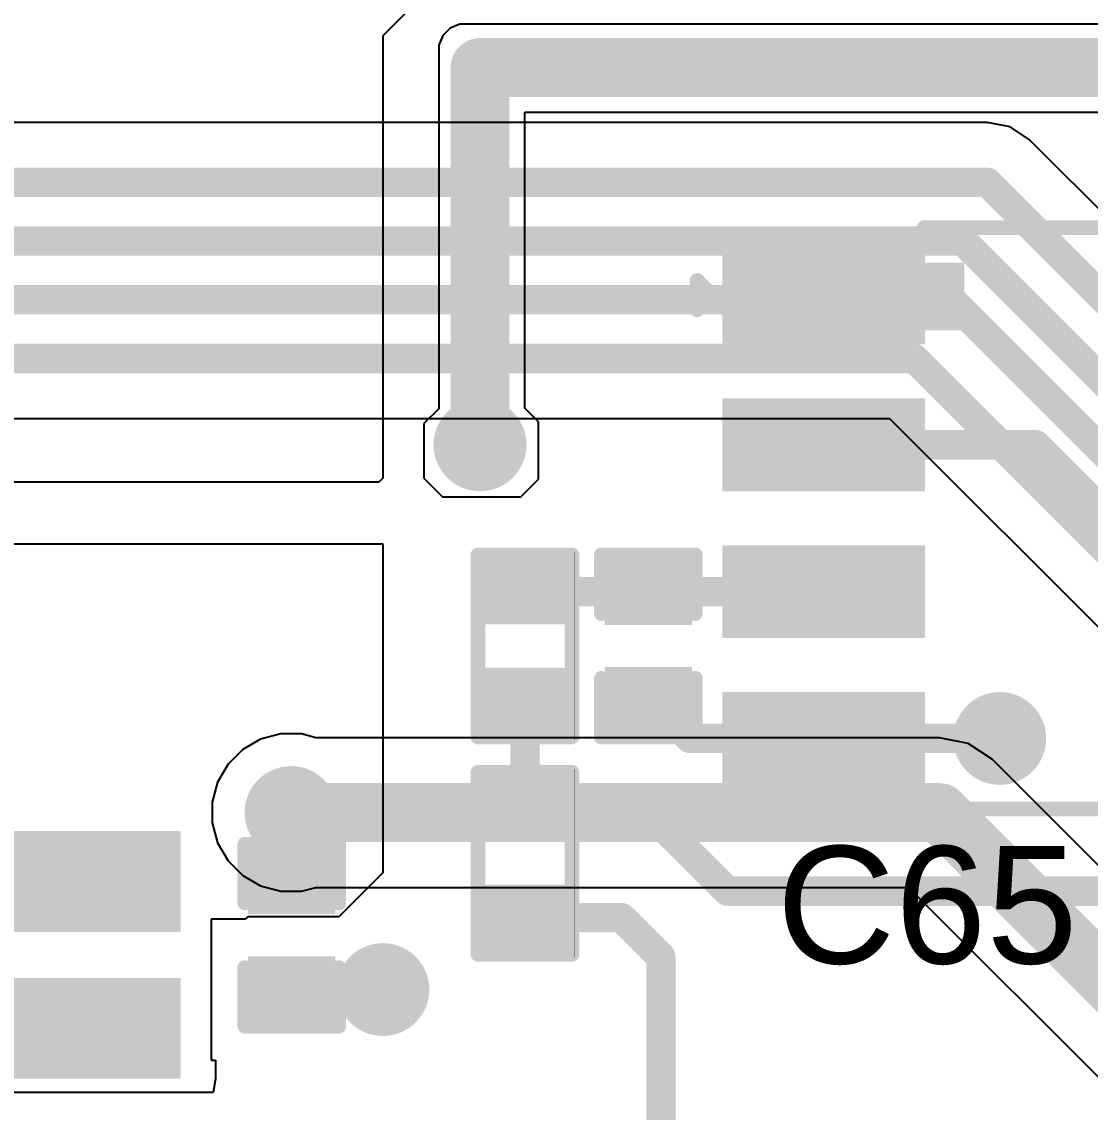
# Model space of a CAD drawing. Header units: millimetres. Extents: x -1.53 to 7.44, y -0.61 to 4.57.
# Drawn here: x 2.3171 to 2.6808, y 3.1214 to 3.4928 of the extents above; entities that cross this region are included whole.
import ezdxf

# ---------------------------------------------------------------- set-up
doc = ezdxf.new("R2010")
doc.units = ezdxf.units.MM
doc.header["$MEASUREMENT"] = 0
for name, color, linetype in [('BottomLayer', 5, 'Continuous'), ('BottomSolder', 6, 'Continuous'), ('TopLayer', 1, 'Continuous'), ('TopOverlay', 2, 'Continuous'), ('TopPaste', 8, 'Continuous'), ('TopSolder', 216, 'Continuous'), ('ViaHoleLayer', 16, 'Continuous')]:
    doc.layers.add(name, color=color, linetype=linetype)
doc.styles.add('Arial', font='', dxfattribs={"height": 0.2})
doc.styles.get('Arial').set_extended_font_data('Arial')

# ---------------------------------------------------------------- blocks, each defined once
blk = doc.blocks.new('SOIC_8_0_154___3_90___W______10')
at = {"layer": 'TopLayer'}
for points in [[(-0.136811, 0.063189), (-0.136811, 0.086811), (-0.0757874, 0.086811), (-0.0757874, 0.063189)], [(0.0757874, 0.063189), (0.0757874, 0.086811), (0.136811, 0.086811), (0.136811, 0.063189)], [(-0.136811, 0.013189), (-0.136811, 0.036811), (-0.0757874, 0.036811), (-0.0757874, 0.013189)], [(0.0757874, 0.013189), (0.0757874, 0.036811), (0.136811, 0.036811), (0.136811, 0.013189)], [(-0.136811, -0.036811), (-0.136811, -0.013189), (-0.0757874, -0.013189), (-0.0757874, -0.036811)], [(0.0757874, -0.036811), (0.0757874, -0.013189), (0.136811, -0.013189), (0.136811, -0.036811)], [(-0.136811, -0.086811), (-0.136811, -0.063189), (-0.0757874, -0.063189), (-0.0757874, -0.086811)], [(0.0757874, -0.086811), (0.0757874, -0.063189), (0.136811, -0.063189), (0.136811, -0.086811)]]:
    blk.add_hatch(color=1, dxfattribs=at).paths.add_polyline_path(points)
at = {"layer": 'TopOverlay'}
blk.add_hatch(color=2, dxfattribs=at).paths.add_polyline_path([(-0.072372, 0.0640001), (-0.058372, 0.0640001), (-0.058372, 0.0870001), (-0.072372, 0.0870001)])
at = {"layer": 'TopPaste'}
for points in [[(-0.136811, 0.063189), (-0.136811, 0.086811), (-0.0757874, 0.086811), (-0.0757874, 0.063189)], [(0.0757874, 0.063189), (0.0757874, 0.086811), (0.136811, 0.086811), (0.136811, 0.063189)], [(-0.136811, 0.013189), (-0.136811, 0.036811), (-0.0757874, 0.036811), (-0.0757874, 0.013189)], [(0.0757874, 0.013189), (0.0757874, 0.036811), (0.136811, 0.036811), (0.136811, 0.013189)], [(-0.136811, -0.036811), (-0.136811, -0.013189), (-0.0757874, -0.013189), (-0.0757874, -0.036811)], [(0.0757874, -0.036811), (0.0757874, -0.013189), (0.136811, -0.013189), (0.136811, -0.036811)], [(-0.136811, -0.086811), (-0.136811, -0.063189), (-0.0757874, -0.063189), (-0.0757874, -0.086811)], [(0.0757874, -0.086811), (0.0757874, -0.063189), (0.136811, -0.063189), (0.136811, -0.086811)]]:
    blk.add_hatch(color=8, dxfattribs=at).paths.add_polyline_path(points)
at = {"layer": 'TopSolder'}
for points in [[(-0.140811, 0.059189), (-0.140811, 0.090811), (-0.0717874, 0.090811), (-0.0717874, 0.059189)], [(0.0717874, 0.059189), (0.0717874, 0.090811), (0.140811, 0.090811), (0.140811, 0.059189)], [(-0.140811, 0.009189), (-0.140811, 0.040811), (-0.0717874, 0.040811), (-0.0717874, 0.009189)], [(0.0717874, 0.009189), (0.0717874, 0.040811), (0.140811, 0.040811), (0.140811, 0.009189)], [(-0.140811, -0.040811), (-0.140811, -0.009189), (-0.0717874, -0.009189), (-0.0717874, -0.040811)], [(0.0717874, -0.040811), (0.0717874, -0.009189), (0.140811, -0.009189), (0.140811, -0.040811)], [(-0.140811, -0.090811), (-0.140811, -0.059189), (-0.0717874, -0.059189), (-0.0717874, -0.090811)], [(0.0717874, -0.090811), (0.0717874, -0.059189), (0.140811, -0.059189), (0.140811, -0.090811)]]:
    blk.add_hatch(color=216, dxfattribs=at).paths.add_polyline_path(points)
at = {"layer": 'TopOverlay', "const_width": 0.005}
for points in [[(-0.072, 0.099), (0.071, 0.099)], [(-0.1493701, 0.081), (-0.1443701, 0.076)], [(-0.1493701, 0.071), (-0.1493701, 0.081)], [(-0.1493701, 0.071), (-0.1443701, 0.076)], [(-0.072, -0.099), (0.071, -0.099)]]:
    blk.add_lwpolyline(points, dxfattribs=at)
at = {"layer": 'TopOverlay', "const_width": 0.0025}
for points in [[(-0.07325, 0.099, 1), (-0.07075, 0.099, 1)], [(0.06975, 0.099, 1), (0.07225, 0.099, 1)], [(-0.1506201, 0.081, 1), (-0.1481201, 0.081, 1)], [(-0.1506201, 0.081, 1), (-0.1481201, 0.081, 1)], [(-0.1456201, 0.076, 1), (-0.1431201, 0.076, 1)], [(-0.1456201, 0.076, 1), (-0.1431201, 0.076, 1)], [(-0.1506201, 0.071, 1), (-0.1481201, 0.071, 1)], [(-0.1506201, 0.071, 1), (-0.1481201, 0.071, 1)], [(-0.07325, -0.099, 1), (-0.07075, -0.099, 1)], [(0.06975, -0.099, 1), (0.07225, -0.099, 1)]]:
    blk.add_lwpolyline(points, format="xyb", close=True, dxfattribs=at)
blk = doc.blocks.new('R___0402_31')
at = {"layer": 'TopLayer'}
for points in [[(-0.0275, -0.0125), (-0.0275, 0.0125), (-0.0095, 0.0125), (-0.0095, -0.0125)], [(0.0095, -0.0125), (0.0095, 0.0125), (0.0275, 0.0125), (0.0275, -0.0125)]]:
    blk.add_hatch(color=1, dxfattribs=at).paths.add_polyline_path(points)
at = {"layer": 'TopPaste'}
for points in [[(-0.0275, -0.0125), (-0.0275, 0.0125), (-0.0095, 0.0125), (-0.0095, -0.0125)], [(0.0095, -0.0125), (0.0095, 0.0125), (0.0275, 0.0125), (0.0275, -0.0125)]]:
    blk.add_hatch(color=8, dxfattribs=at).paths.add_polyline_path(points)
at = {"layer": 'TopSolder'}
for points in [[(-0.0296654, -0.0146654), (-0.0296654, 0.0146654), (-0.0073346, 0.0146654), (-0.0073346, -0.0146654)], [(0.0073346, -0.0146654), (0.0073346, 0.0146654), (0.0296654, 0.0146654), (0.0296654, -0.0146654)]]:
    blk.add_hatch(color=216, dxfattribs=at).paths.add_polyline_path(points)
at = {"layer": 'TopOverlay'}
for points, const_width in [([(-0.031, 0.016), (0.031, 0.016)], 0.005), ([(-0.031, 0.016), (-0.031, -0.016)], 0.005), ([(0.031, 0.016), (0.031, -0.016)], 0.005), ([(-0.031, -0.016), (0.031, -0.016)], 0.005), ([(-0.032, -0.017), (0.032, -0.017)], 0.000127)]:
    blk.add_lwpolyline(points, dxfattribs=dict(at, const_width=const_width))
for points, const_width in [([(-0.03225, 0.016, 1), (-0.02975, 0.016, 1)], 0.0025), ([(-0.03225, 0.016, 1), (-0.02975, 0.016, 1)], 0.0025), ([(0.02975, 0.016, 1), (0.03225, 0.016, 1)], 0.0025), ([(0.02975, 0.016, 1), (0.03225, 0.016, 1)], 0.0025), ([(-0.03225, -0.016, 1), (-0.02975, -0.016, 1)], 0.0025), ([(-0.03225, -0.016, 1), (-0.02975, -0.016, 1)], 0.0025), ([(0.02975, -0.016, 1), (0.03225, -0.016, 1)], 0.0025), ([(0.02975, -0.016, 1), (0.03225, -0.016, 1)], 0.0025), ([(-0.0320317, -0.017, 1), (-0.0319683, -0.017, 1)], 6.35e-05), ([(0.0319683, -0.017, 1), (0.0320317, -0.017, 1)], 6.35e-05)]:
    blk.add_lwpolyline(points, format="xyb", close=True, dxfattribs=dict(at, const_width=const_width))
blk = doc.blocks.new('R___0402_32')
at = {"layer": 'TopLayer'}
for points in [[(-0.0275, -0.0125), (-0.0275, 0.0125), (-0.0095, 0.0125), (-0.0095, -0.0125)], [(0.0095, -0.0125), (0.0095, 0.0125), (0.0275, 0.0125), (0.0275, -0.0125)]]:
    blk.add_hatch(color=1, dxfattribs=at).paths.add_polyline_path(points)
at = {"layer": 'TopPaste'}
for points in [[(-0.0275, -0.0125), (-0.0275, 0.0125), (-0.0095, 0.0125), (-0.0095, -0.0125)], [(0.0095, -0.0125), (0.0095, 0.0125), (0.0275, 0.0125), (0.0275, -0.0125)]]:
    blk.add_hatch(color=8, dxfattribs=at).paths.add_polyline_path(points)
at = {"layer": 'TopSolder'}
for points in [[(-0.0296654, -0.0146654), (-0.0296654, 0.0146654), (-0.0073346, 0.0146654), (-0.0073346, -0.0146654)], [(0.0073346, -0.0146654), (0.0073346, 0.0146654), (0.0296654, 0.0146654), (0.0296654, -0.0146654)]]:
    blk.add_hatch(color=216, dxfattribs=at).paths.add_polyline_path(points)
at = {"layer": 'TopOverlay'}
for points, const_width in [([(-0.031, 0.016), (0.031, 0.016)], 0.005), ([(-0.031, 0.016), (-0.031, -0.016)], 0.005), ([(0.031, 0.016), (0.031, -0.016)], 0.005), ([(-0.031, -0.016), (0.031, -0.016)], 0.005), ([(-0.032, -0.017), (0.032, -0.017)], 0.000127)]:
    blk.add_lwpolyline(points, dxfattribs=dict(at, const_width=const_width))
for points, const_width in [([(-0.03225, 0.016, 1), (-0.02975, 0.016, 1)], 0.0025), ([(-0.03225, 0.016, 1), (-0.02975, 0.016, 1)], 0.0025), ([(0.02975, 0.016, 1), (0.03225, 0.016, 1)], 0.0025), ([(0.02975, 0.016, 1), (0.03225, 0.016, 1)], 0.0025), ([(-0.03225, -0.016, 1), (-0.02975, -0.016, 1)], 0.0025), ([(-0.03225, -0.016, 1), (-0.02975, -0.016, 1)], 0.0025), ([(0.02975, -0.016, 1), (0.03225, -0.016, 1)], 0.0025), ([(0.02975, -0.016, 1), (0.03225, -0.016, 1)], 0.0025), ([(-0.0320317, -0.017, 1), (-0.0319683, -0.017, 1)], 6.35e-05), ([(0.0319683, -0.017, 1), (0.0320317, -0.017, 1)], 6.35e-05)]:
    blk.add_lwpolyline(points, format="xyb", close=True, dxfattribs=dict(at, const_width=const_width))
blk = doc.blocks.new('C___0402_59')
at = {"layer": 'TopLayer'}
for points in [[(-0.0275, -0.0125), (-0.0275, 0.0125), (-0.0095, 0.0125), (-0.0095, -0.0125)], [(0.0095, -0.0125), (0.0095, 0.0125), (0.0275, 0.0125), (0.0275, -0.0125)]]:
    blk.add_hatch(color=1, dxfattribs=at).paths.add_polyline_path(points)
at = {"layer": 'TopPaste'}
for points in [[(-0.0275, -0.0125), (-0.0275, 0.0125), (-0.0095, 0.0125), (-0.0095, -0.0125)], [(0.0095, -0.0125), (0.0095, 0.0125), (0.0275, 0.0125), (0.0275, -0.0125)]]:
    blk.add_hatch(color=8, dxfattribs=at).paths.add_polyline_path(points)
at = {"layer": 'TopSolder'}
for points in [[(-0.0298622, -0.0148622), (-0.0298622, 0.0148622), (-0.0071378, 0.0148622), (-0.0071378, -0.0148622)], [(0.0071378, -0.0148622), (0.0071378, 0.0148622), (0.0298622, 0.0148622), (0.0298622, -0.0148622)]]:
    blk.add_hatch(color=216, dxfattribs=at).paths.add_polyline_path(points)
at = {"layer": 'TopOverlay', "const_width": 0.005}
for points in [[(-0.031, 0.016), (-0.031, -0.016)], [(-0.031, 0.016), (-0.011, 0.016)], [(0.011, 0.016), (0.031, 0.016)], [(0.031, 0.016), (0.031, -0.016)], [(-0.031, -0.016), (-0.011, -0.016)], [(0.011, -0.016), (0.031, -0.016)]]:
    blk.add_lwpolyline(points, dxfattribs=at)
at = {"layer": 'TopOverlay', "const_width": 0.0025}
for points in [[(-0.03225, 0.016, 1), (-0.02975, 0.016, 1)], [(-0.03225, 0.016, 1), (-0.02975, 0.016, 1)], [(-0.01225, 0.016, 1), (-0.00975, 0.016, 1)], [(0.00975, 0.016, 1), (0.01225, 0.016, 1)], [(0.02975, 0.016, 1), (0.03225, 0.016, 1)], [(0.02975, 0.016, 1), (0.03225, 0.016, 1)], [(-0.03225, -0.016, 1), (-0.02975, -0.016, 1)], [(-0.03225, -0.016, 1), (-0.02975, -0.016, 1)], [(-0.01225, -0.016, 1), (-0.00975, -0.016, 1)], [(0.00975, -0.016, 1), (0.01225, -0.016, 1)], [(0.02975, -0.016, 1), (0.03225, -0.016, 1)], [(0.02975, -0.016, 1), (0.03225, -0.016, 1)]]:
    blk.add_lwpolyline(points, format="xyb", close=True, dxfattribs=at)
blk = doc.blocks.new('C___0402_64')
at = {"layer": 'TopLayer'}
for points in [[(-0.0275, -0.0125), (-0.0275, 0.0125), (-0.0095, 0.0125), (-0.0095, -0.0125)], [(0.0095, -0.0125), (0.0095, 0.0125), (0.0275, 0.0125), (0.0275, -0.0125)]]:
    blk.add_hatch(color=1, dxfattribs=at).paths.add_polyline_path(points)
at = {"layer": 'TopPaste'}
for points in [[(-0.0275, -0.0125), (-0.0275, 0.0125), (-0.0095, 0.0125), (-0.0095, -0.0125)], [(0.0095, -0.0125), (0.0095, 0.0125), (0.0275, 0.0125), (0.0275, -0.0125)]]:
    blk.add_hatch(color=8, dxfattribs=at).paths.add_polyline_path(points)
at = {"layer": 'TopSolder'}
for points in [[(-0.0298622, -0.0148622), (-0.0298622, 0.0148622), (-0.0071378, 0.0148622), (-0.0071378, -0.0148622)], [(0.0071378, -0.0148622), (0.0071378, 0.0148622), (0.0298622, 0.0148622), (0.0298622, -0.0148622)]]:
    blk.add_hatch(color=216, dxfattribs=at).paths.add_polyline_path(points)
at = {"layer": 'TopOverlay', "const_width": 0.005}
for points in [[(-0.031, -0.016), (-0.031, 0.016)], [(-0.011, 0.016), (-0.031, 0.016)], [(0.031, 0.016), (0.011, 0.016)], [(0.031, -0.016), (0.031, 0.016)], [(-0.011, -0.016), (-0.031, -0.016)], [(0.031, -0.016), (0.011, -0.016)]]:
    blk.add_lwpolyline(points, dxfattribs=at)
at = {"layer": 'TopOverlay', "const_width": 0.0025}
for points in [[(-0.03225, 0.016, 1), (-0.02975, 0.016, 1)], [(-0.03225, 0.016, 1), (-0.02975, 0.016, 1)], [(-0.01225, 0.016, 1), (-0.00975, 0.016, 1)], [(0.00975, 0.016, 1), (0.01225, 0.016, 1)], [(0.02975, 0.016, 1), (0.03225, 0.016, 1)], [(0.02975, 0.016, 1), (0.03225, 0.016, 1)], [(-0.03225, -0.016, 1), (-0.02975, -0.016, 1)], [(-0.03225, -0.016, 1), (-0.02975, -0.016, 1)], [(-0.01225, -0.016, 1), (-0.00975, -0.016, 1)], [(0.00975, -0.016, 1), (0.01225, -0.016, 1)], [(0.02975, -0.016, 1), (0.03225, -0.016, 1)], [(0.02975, -0.016, 1), (0.03225, -0.016, 1)]]:
    blk.add_lwpolyline(points, format="xyb", close=True, dxfattribs=at)
blk = doc.blocks.new('SOIC_14_72')
at = {"layer": 'TopLayer'}
for points in [[(-0.13818895, 0.136811), (-0.13818895, 0.163189), (-0.07440945, 0.163189), (-0.07440945, 0.136811)], [(0.07440945, 0.136811), (0.07440945, 0.163189), (0.13818895, 0.163189), (0.13818895, 0.136811)], [(-0.13818895, 0.086811), (-0.13818895, 0.113189), (-0.07440945, 0.113189), (-0.07440945, 0.086811)], [(0.07440945, 0.086811), (0.07440945, 0.113189), (0.13818895, 0.113189), (0.13818895, 0.086811)], [(-0.13818895, 0.036811), (-0.13818895, 0.063189), (-0.07440945, 0.063189), (-0.07440945, 0.036811)], [(0.07440945, 0.036811), (0.07440945, 0.063189), (0.13818895, 0.063189), (0.13818895, 0.036811)], [(-0.13818895, -0.013189), (-0.13818895, 0.013189), (-0.07440945, 0.013189), (-0.07440945, -0.013189)], [(0.07440945, -0.013189), (0.07440945, 0.013189), (0.13818895, 0.013189), (0.13818895, -0.013189)], [(-0.13818895, -0.063189), (-0.13818895, -0.036811), (-0.07440945, -0.036811), (-0.07440945, -0.063189)], [(0.07440945, -0.063189), (0.07440945, -0.036811), (0.13818895, -0.036811), (0.13818895, -0.063189)], [(-0.13818895, -0.113189), (-0.13818895, -0.086811), (-0.07440945, -0.086811), (-0.07440945, -0.113189)], [(0.07440945, -0.113189), (0.07440945, -0.086811), (0.13818895, -0.086811), (0.13818895, -0.113189)], [(-0.13818895, -0.163189), (-0.13818895, -0.136811), (-0.07440945, -0.136811), (-0.07440945, -0.163189)], [(0.07440945, -0.163189), (0.07440945, -0.136811), (0.13818895, -0.136811), (0.13818895, -0.163189)]]:
    blk.add_hatch(color=1, dxfattribs=at).paths.add_polyline_path(points)
at = {"layer": 'TopOverlay'}
blk.add_hatch(color=2, dxfattribs=at).paths.add_polyline_path([(-0.0703701, 0.134), (-0.0563701, 0.134), (-0.0563701, 0.166), (-0.0703701, 0.166)])
at = {"layer": 'TopPaste'}
for points in [[(-0.13818895, 0.136811), (-0.13818895, 0.163189), (-0.07440945, 0.163189), (-0.07440945, 0.136811)], [(0.07440945, 0.136811), (0.07440945, 0.163189), (0.13818895, 0.163189), (0.13818895, 0.136811)], [(-0.13818895, 0.086811), (-0.13818895, 0.113189), (-0.07440945, 0.113189), (-0.07440945, 0.086811)], [(0.07440945, 0.086811), (0.07440945, 0.113189), (0.13818895, 0.113189), (0.13818895, 0.086811)], [(-0.13818895, 0.036811), (-0.13818895, 0.063189), (-0.07440945, 0.063189), (-0.07440945, 0.036811)], [(0.07440945, 0.036811), (0.07440945, 0.063189), (0.13818895, 0.063189), (0.13818895, 0.036811)], [(-0.13818895, -0.013189), (-0.13818895, 0.013189), (-0.07440945, 0.013189), (-0.07440945, -0.013189)], [(0.07440945, -0.013189), (0.07440945, 0.013189), (0.13818895, 0.013189), (0.13818895, -0.013189)], [(-0.13818895, -0.063189), (-0.13818895, -0.036811), (-0.07440945, -0.036811), (-0.07440945, -0.063189)], [(0.07440945, -0.063189), (0.07440945, -0.036811), (0.13818895, -0.036811), (0.13818895, -0.063189)], [(-0.13818895, -0.113189), (-0.13818895, -0.086811), (-0.07440945, -0.086811), (-0.07440945, -0.113189)], [(0.07440945, -0.113189), (0.07440945, -0.086811), (0.13818895, -0.086811), (0.13818895, -0.113189)], [(-0.13818895, -0.163189), (-0.13818895, -0.136811), (-0.07440945, -0.136811), (-0.07440945, -0.163189)], [(0.07440945, -0.163189), (0.07440945, -0.136811), (0.13818895, -0.136811), (0.13818895, -0.163189)]]:
    blk.add_hatch(color=8, dxfattribs=at).paths.add_polyline_path(points)
at = {"layer": 'TopSolder'}
for points in [[(-0.14218895, 0.132811), (-0.14218895, 0.167189), (-0.07040945, 0.167189), (-0.07040945, 0.132811)], [(0.07040945, 0.132811), (0.07040945, 0.167189), (0.14218895, 0.167189), (0.14218895, 0.132811)], [(-0.14218895, 0.082811), (-0.14218895, 0.117189), (-0.07040945, 0.117189), (-0.07040945, 0.082811)], [(0.07040945, 0.082811), (0.07040945, 0.117189), (0.14218895, 0.117189), (0.14218895, 0.082811)], [(-0.14218895, 0.032811), (-0.14218895, 0.067189), (-0.07040945, 0.067189), (-0.07040945, 0.032811)], [(0.07040945, 0.032811), (0.07040945, 0.067189), (0.14218895, 0.067189), (0.14218895, 0.032811)], [(-0.14218895, -0.017189), (-0.14218895, 0.017189), (-0.07040945, 0.017189), (-0.07040945, -0.017189)], [(0.07040945, -0.017189), (0.07040945, 0.017189), (0.14218895, 0.017189), (0.14218895, -0.017189)], [(-0.14218895, -0.067189), (-0.14218895, -0.032811), (-0.07040945, -0.032811), (-0.07040945, -0.067189)], [(0.07040945, -0.067189), (0.07040945, -0.032811), (0.14218895, -0.032811), (0.14218895, -0.067189)], [(-0.14218895, -0.117189), (-0.14218895, -0.082811), (-0.07040945, -0.082811), (-0.07040945, -0.117189)], [(0.07040945, -0.117189), (0.07040945, -0.082811), (0.14218895, -0.082811), (0.14218895, -0.117189)], [(-0.14218895, -0.167189), (-0.14218895, -0.132811), (-0.07040945, -0.132811), (-0.07040945, -0.167189)], [(0.07040945, -0.167189), (0.07040945, -0.132811), (0.14218895, -0.132811), (0.14218895, -0.167189)]]:
    blk.add_hatch(color=216, dxfattribs=at).paths.add_polyline_path(points)
at = {"layer": 'TopOverlay', "const_width": 0.005}
for points in [[(-0.071, 0.172), (0.074, 0.172)], [(-0.1513701, 0.146), (-0.1513701, 0.156)], [(-0.1513701, 0.156), (-0.1463701, 0.151)], [(-0.1513701, 0.146), (-0.1463701, 0.151)], [(-0.071, -0.172), (0.074, -0.172)]]:
    blk.add_lwpolyline(points, dxfattribs=at)
at = {"layer": 'TopOverlay', "const_width": 0.0025}
for points in [[(-0.07225, 0.172, 1), (-0.06975, 0.172, 1)], [(0.07275, 0.172, 1), (0.07525, 0.172, 1)], [(-0.1526201, 0.156, 1), (-0.1501201, 0.156, 1)], [(-0.1526201, 0.156, 1), (-0.1501201, 0.156, 1)], [(-0.1476201, 0.151, 1), (-0.1451201, 0.151, 1)], [(-0.1476201, 0.151, 1), (-0.1451201, 0.151, 1)], [(-0.1526201, 0.146, 1), (-0.1501201, 0.146, 1)], [(-0.1526201, 0.146, 1), (-0.1501201, 0.146, 1)], [(-0.07225, -0.172, 1), (-0.06975, -0.172, 1)], [(0.07275, -0.172, 1), (0.07525, -0.172, 1)]]:
    blk.add_lwpolyline(points, format="xyb", close=True, dxfattribs=at)

msp = doc.modelspace()

# ---------------------------------------------------------------- hatches: boundary and pattern name
at = {"layer": 'BottomLayer'}
h = msp.add_hatch(color=5, dxfattribs=at)
edge = h.paths.add_edge_path()
edge.add_arc((2.4730718, 3.3486995), 0.011811, 0, 360)
h = msp.add_hatch(color=5, dxfattribs=at)
edge = h.paths.add_edge_path()
edge.add_arc((2.65, 3.2486995), 0.011811, 0, 360)
h = msp.add_hatch(color=5, dxfattribs=at)
edge = h.paths.add_edge_path()
edge.add_arc((2.4087374, 3.2234865), 0.011811, 0, 360)
h = msp.add_hatch(color=5, dxfattribs=at)
edge = h.paths.add_edge_path()
edge.add_arc((2.44, 3.1632008), 0.011811, 0, 360)
at = {"layer": 'BottomSolder'}
h = msp.add_hatch(color=6, dxfattribs=at)
edge = h.paths.add_edge_path()
edge.add_arc((2.4730718, 3.3486995), 0.015811, 0, 360)
h = msp.add_hatch(color=6, dxfattribs=at)
edge = h.paths.add_edge_path()
edge.add_arc((2.65, 3.2486995), 0.015811, 0, 360)
h = msp.add_hatch(color=6, dxfattribs=at)
edge = h.paths.add_edge_path()
edge.add_arc((2.4087374, 3.2234865), 0.015811, 0, 360)
h = msp.add_hatch(color=6, dxfattribs=at)
edge = h.paths.add_edge_path()
edge.add_arc((2.44, 3.1632008), 0.015811, 0, 360)
at = {"layer": 'TopLayer'}
h = msp.add_hatch(color=1, dxfattribs=at)
edge = h.paths.add_edge_path()
edge.add_arc((2.4730718, 3.3486995), 0.011811, 0, 360)
h = msp.add_hatch(color=1, dxfattribs=at)
edge = h.paths.add_edge_path()
edge.add_arc((2.65, 3.2486995), 0.011811, 0, 360)
h = msp.add_hatch(color=1, dxfattribs=at)
edge = h.paths.add_edge_path()
edge.add_arc((2.4087374, 3.2234865), 0.011811, 0, 360)
msp.add_hatch(color=1, dxfattribs=at).paths.add_polyline_path([(2.4206291, 3.2002008), (2.4206291, 3.2234866), (2.3968851, 3.2234866), (2.3968851, 3.2002008)])
h = msp.add_hatch(color=1, dxfattribs=at)
edge = h.paths.add_edge_path()
edge.add_arc((2.44, 3.1632008), 0.011811, 0, 360)
at = {"layer": 'TopSolder'}
h = msp.add_hatch(color=216, dxfattribs=at)
edge = h.paths.add_edge_path()
edge.add_arc((2.4730718, 3.3486995), 0.015811, 0, 360)
h = msp.add_hatch(color=216, dxfattribs=at)
edge = h.paths.add_edge_path()
edge.add_arc((2.65, 3.2486995), 0.015811, 0, 360)
h = msp.add_hatch(color=216, dxfattribs=at)
edge = h.paths.add_edge_path()
edge.add_arc((2.4087374, 3.2234865), 0.015811, 0, 360)
h = msp.add_hatch(color=216, dxfattribs=at)
edge = h.paths.add_edge_path()
edge.add_arc((2.44, 3.1632008), 0.015811, 0, 360)
at = {"layer": 'ViaHoleLayer'}
h = msp.add_hatch(color=16, dxfattribs=at)
edge = h.paths.add_edge_path()
edge.add_arc((2.4730718, 3.3486995), 0.0059055, 0, 360)
h = msp.add_hatch(color=16, dxfattribs=at)
edge = h.paths.add_edge_path()
edge.add_arc((2.65, 3.2486995), 0.0059055, 0, 360)
h = msp.add_hatch(color=16, dxfattribs=at)
edge = h.paths.add_edge_path()
edge.add_arc((2.4087374, 3.2234865), 0.0059055, 0, 360)
h = msp.add_hatch(color=16, dxfattribs=at)
edge = h.paths.add_edge_path()
edge.add_arc((2.44, 3.1632008), 0.0059055, 0, 360)

# ---------------------------------------------------------------- linework, layer by layer
at = {"layer": 'BottomLayer'}
for p, q in [((2.6457461, 3.4584883), (2.1891501, 3.4584883)), ((2.6535497, 3.4569361), (2.6457461, 3.4584883)), ((2.6601653, 3.4525157), (2.6535497, 3.4569361)), ((3.0409448, 3.0717362), (2.6601653, 3.4525157)), ((2.2224493, 3.3577047), (2.6124469, 3.3577047)), ((2.6124469, 3.3577047), (2.9935708, 2.9765808)), ((2.4052077, 3.2502975), (2.3983887, 3.2484704)), ((2.4122671, 3.2502975), (2.4052077, 3.2502975)), ((2.417198, 3.2489763), (2.4122671, 3.2502975)), ((2.6295135, 3.2489763), (2.417198, 3.2489763)), ((2.639268, 3.247036), (2.6295135, 3.2489763)), ((2.3983887, 3.2484704), (2.392275, 3.2449407)), ((2.6475375, 3.2415105), (2.639268, 3.247036)), ((2.392275, 3.2449407), (2.3872832, 3.2399489)), ((2.3872832, 3.2399489), (2.3837535, 3.2338352)), ((2.950615, 2.938433), (2.6475375, 3.2415105)), ((2.3837535, 3.2338352), (2.3819264, 3.2270162)), ((2.3819264, 3.2270162), (2.3819264, 3.2199568)), ((2.3819264, 3.2199568), (2.3837535, 3.2131378)), ((2.3837535, 3.2131378), (2.3872832, 3.2070241)), ((2.3872832, 3.2070241), (2.392275, 3.2020323)), ((2.392275, 3.2020323), (2.3983887, 3.1985026)), ((2.3983887, 3.1985026), (2.4052077, 3.1966755)), ((2.4122671, 3.1966755), (2.417198, 3.1979967)), ((2.417198, 3.1979967), (2.6189553, 3.1979967)), ((2.6189553, 3.1979967), (2.9220328, 2.8949192)), ((2.4052077, 3.1966755), (2.4122671, 3.1966755))]:
    msp.add_line(p, q, dxfattribs=at)
for points, const_width in [([(2.1891501, 3.4380965), (2.6457461, 3.4380965)], 0.01), ([(2.6457461, 3.4380965), (3.0269213, 3.0569213)], 0.01), ([(2.1974343, 3.4180965), (2.6374619, 3.4180965)], 0.01), ([(2.6374619, 3.4180965), (3.0304283, 3.0251301)], 0.01), ([(2.2057185, 3.3980965), (2.6334203, 3.3980965)], 0.01), ([(2.6334203, 3.3980965), (3.0235168, 3.008)], 0.01), ([(2.2140027, 3.3780965), (2.6208935, 3.3780965)], 0.01), ([(2.6208935, 3.3780965), (3.00799, 2.991)], 0.01), ([(2.4087374, 3.2234865), (2.6295135, 3.2234865)], 0.02), ([(2.6295135, 3.2234865), (2.9400568, 2.9129432)], 0.02)]:
    msp.add_lwpolyline(points, dxfattribs=dict(at, const_width=const_width))
for points, const_width in [([(2.6432461, 3.4380965, 1), (2.6482461, 3.4380965, 1)], 0.005), ([(2.6432461, 3.4380965, 1), (2.6482461, 3.4380965, 1)], 0.005), ([(2.6349619, 3.4180965, 1), (2.6399619, 3.4180965, 1)], 0.005), ([(2.6349619, 3.4180965, 1), (2.6399619, 3.4180965, 1)], 0.005), ([(2.6309203, 3.3980965, 1), (2.6359203, 3.3980965, 1)], 0.005), ([(2.6309203, 3.3980965, 1), (2.6359203, 3.3980965, 1)], 0.005), ([(2.6183935, 3.3780965, 1), (2.6233935, 3.3780965, 1)], 0.005), ([(2.6183935, 3.3780965, 1), (2.6233935, 3.3780965, 1)], 0.005), ([(2.4037374, 3.2234865, 1), (2.4137374, 3.2234865, 1)], 0.01), ([(2.6245135, 3.2234865, 1), (2.6345135, 3.2234865, 1)], 0.01), ([(2.6245135, 3.2234865, 1), (2.6345135, 3.2234865, 1)], 0.01)]:
    msp.add_lwpolyline(points, format="xyb", close=True, dxfattribs=dict(at, const_width=const_width))
at = {"layer": 'TopLayer'}
for p, q in [((2.454, 3.5020001), (2.44, 3.488)), ((2.4629019, 3.4906298), (2.4603701, 3.488098)), ((2.4662097, 3.492), (2.4629019, 3.4906298)), ((2.468, 3.492), (2.4662097, 3.492)), ((2.953, 3.492), (2.468, 3.492)), ((2.44, 3.488), (2.44, 3.33734)), ((2.4603701, 3.488098), (2.459, 3.4847902)), ((2.459, 3.4847902), (2.459, 3.483)), ((2.459, 3.483), (2.459, 3.483)), ((2.459, 3.483), (2.459, 3.361)), ((2.4883752, 3.4619968), (2.934, 3.4620032)), ((2.4883752, 3.3611931), (2.4883752, 3.4619968)), ((2.459, 3.361), (2.454, 3.356)), ((2.493, 3.3565683), (2.4883752, 3.3611931)), ((2.454, 3.356), (2.454, 3.3373399)), ((2.493, 3.337), (2.493, 3.3565683)), ((2.43866, 3.336), (1.829, 3.336)), ((2.44, 3.33734), (2.43866, 3.336)), ((2.454, 3.3373399), (2.46034, 3.331)), ((2.487, 3.331), (2.493, 3.337)), ((2.46034, 3.331), (2.487, 3.331)), ((1.7825, 3.315), (2.44, 3.3149998)), ((2.44, 3.3149998), (2.4399999, 3.203)), ((2.4399999, 3.203), (2.425, 3.188)), ((2.3931209, 3.1872008), (2.3815, 3.1872008)), ((2.3815, 3.1872008), (2.3815, 3.1392008)), ((2.394, 3.188), (2.3931209, 3.1872008)), ((2.425, 3.188), (2.394, 3.188)), ((2.3815, 3.1392008), (2.383, 3.1392008)), ((2.383, 3.1392008), (2.383, 3.1328538)), ((2.383, 3.1328538), (2.3821893, 3.1281896)), ((2.3779999, 3.1281895), (2.28841, 3.1281895)), ((2.3821893, 3.1281896), (2.3779999, 3.1281895))]:
    msp.add_line(p, q, dxfattribs=at)
for points, const_width in [([(2.4730718, 3.3486995), (2.4730718, 3.4771995)], 0.02), ([(2.4730718, 3.4771995), (2.9482515, 3.4771995)], 0.02), ([(2.5900408, 3.3486995), (2.6623136, 3.3486995)], 0.01), ([(2.6623136, 3.3486995), (2.7123136, 3.2986995)], 0.01), ([(2.4883688, 3.2986995), (2.4883694, 3.2987001)], 0.01), ([(2.4883694, 3.2987001), (2.5303745, 3.2987001)], 0.01), ([(2.5303745, 3.2987001), (2.5303752, 3.2987008)], 0.01), ([(2.5303752, 3.2987008), (2.5303759, 3.2987001)], 0.01), ([(2.5303759, 3.2987001), (2.5900402, 3.2987001)], 0.01), ([(2.5900402, 3.2987001), (2.5900408, 3.2986995)], 0.01), ([(2.4883688, 3.2616995), (2.488372, 3.2616963)], 0.01), ([(2.488372, 3.2247027), (2.488372, 3.2616963)], 0.01), ([(2.5303752, 3.2617008), (2.5338752, 3.2617008)], 0.01), ([(2.5338752, 3.2617008), (2.5378752, 3.2577008)], 0.01), ([(2.5378752, 3.2553533), (2.5378752, 3.2577008)], 0.01), ([(2.5378752, 3.2553533), (2.544529, 3.2486995)], 0.01), ([(2.544529, 3.2486995), (2.65, 3.2486995)], 0.01), ([(2.488372, 3.2247027), (2.4883752, 3.2246995)], 0.01), ([(2.4883752, 3.2246995), (2.5293088, 3.2246995)], 0.01), ([(2.5293088, 3.2246995), (2.5573075, 3.1967008)], 0.01), ([(2.5573075, 3.1967008), (2.7135026, 3.1967008)], 0.01), ([(2.4883752, 3.1876995), (2.5212528, 3.1876995)], 0.01), ([(2.5212528, 3.1876995), (2.5346408, 3.1743115)], 0.01), ([(2.5346408, 3.0500005), (2.5346408, 3.1743115)], 0.01), ([(2.409, 3.1632008), (2.44, 3.1632008)], 0.015)]:
    msp.add_lwpolyline(points, dxfattribs=dict(at, const_width=const_width))
for points, const_width in [([(2.4680718, 3.4771995, 1), (2.4780718, 3.4771995, 1)], 0.01), ([(2.4680718, 3.4771995, 1), (2.4780718, 3.4771995, 1)], 0.01), ([(2.4680718, 3.3486995, 1), (2.4780718, 3.3486995, 1)], 0.01), ([(2.5875408, 3.3486995, 1), (2.5925408, 3.3486995, 1)], 0.005), ([(2.6598136, 3.3486995, 1), (2.6648136, 3.3486995, 1)], 0.005), ([(2.6598136, 3.3486995, 1), (2.6648136, 3.3486995, 1)], 0.005), ([(2.4858688, 3.2986995, 1), (2.4908688, 3.2986995, 1)], 0.005), ([(2.4858694, 3.2987001, 1), (2.4908694, 3.2987001, 1)], 0.005), ([(2.4858694, 3.2987001, 1), (2.4908694, 3.2987001, 1)], 0.005), ([(2.5278745, 3.2987001, 1), (2.5328745, 3.2987001, 1)], 0.005), ([(2.5278745, 3.2987001, 1), (2.5328745, 3.2987001, 1)], 0.005), ([(2.5278752, 3.2987008, 1), (2.5328752, 3.2987008, 1)], 0.005), ([(2.5278752, 3.2987008, 1), (2.5328752, 3.2987008, 1)], 0.005), ([(2.5278759, 3.2987001, 1), (2.5328759, 3.2987001, 1)], 0.005), ([(2.5278759, 3.2987001, 1), (2.5328759, 3.2987001, 1)], 0.005), ([(2.5875402, 3.2987001, 1), (2.5925402, 3.2987001, 1)], 0.005), ([(2.5875402, 3.2987001, 1), (2.5925402, 3.2987001, 1)], 0.005), ([(2.5875408, 3.2986995, 1), (2.5925408, 3.2986995, 1)], 0.005), ([(2.4858688, 3.2616995, 1), (2.4908688, 3.2616995, 1)], 0.005), ([(2.485872, 3.2616963, 1), (2.490872, 3.2616963, 1)], 0.005), ([(2.485872, 3.2616963, 1), (2.490872, 3.2616963, 1)], 0.005), ([(2.5278752, 3.2617008, 1), (2.5328752, 3.2617008, 1)], 0.005), ([(2.5313752, 3.2617008, 1), (2.5363752, 3.2617008, 1)], 0.005), ([(2.5313752, 3.2617008, 1), (2.5363752, 3.2617008, 1)], 0.005), ([(2.5353752, 3.2577008, 1), (2.5403752, 3.2577008, 1)], 0.005), ([(2.5353752, 3.2577008, 1), (2.5403752, 3.2577008, 1)], 0.005), ([(2.5353752, 3.2553533, 1), (2.5403752, 3.2553533, 1)], 0.005), ([(2.5353752, 3.2553533, 1), (2.5403752, 3.2553533, 1)], 0.005), ([(2.542029, 3.2486995, 1), (2.547029, 3.2486995, 1)], 0.005), ([(2.542029, 3.2486995, 1), (2.547029, 3.2486995, 1)], 0.005), ([(2.6475, 3.2486995, 1), (2.6525, 3.2486995, 1)], 0.005), ([(2.485872, 3.2247027, 1), (2.490872, 3.2247027, 1)], 0.005), ([(2.485872, 3.2247027, 1), (2.490872, 3.2247027, 1)], 0.005), ([(2.4858752, 3.2246995, 1), (2.4908752, 3.2246995, 1)], 0.005), ([(2.4858752, 3.2246995, 1), (2.4908752, 3.2246995, 1)], 0.005), ([(2.5268088, 3.2246995, 1), (2.5318088, 3.2246995, 1)], 0.005), ([(2.5268088, 3.2246995, 1), (2.5318088, 3.2246995, 1)], 0.005), ([(2.5548075, 3.1967008, 1), (2.5598075, 3.1967008, 1)], 0.005), ([(2.5548075, 3.1967008, 1), (2.5598075, 3.1967008, 1)], 0.005), ([(2.4858752, 3.1876995, 1), (2.4908752, 3.1876995, 1)], 0.005), ([(2.5187528, 3.1876995, 1), (2.5237528, 3.1876995, 1)], 0.005), ([(2.5187528, 3.1876995, 1), (2.5237528, 3.1876995, 1)], 0.005), ([(2.5321408, 3.1743115, 1), (2.5371408, 3.1743115, 1)], 0.005), ([(2.5321408, 3.1743115, 1), (2.5371408, 3.1743115, 1)], 0.005), ([(2.40525, 3.1632008, 1), (2.41275, 3.1632008, 1)], 0.0075), ([(2.43625, 3.1632008, 1), (2.44375, 3.1632008, 1)], 0.0075)]:
    msp.add_lwpolyline(points, format="xyb", close=True, dxfattribs=dict(at, const_width=const_width))
at = {"layer": 'TopSolder', "const_width": 0.02}
for points in [[(2.4730718, 3.3486995), (2.4730718, 3.4771995)], [(2.4730718, 3.4771995), (2.9482515, 3.4771995)]]:
    msp.add_lwpolyline(points, dxfattribs=at)
at = {"layer": 'TopSolder', "const_width": 0.01}
for points in [[(2.4680718, 3.4771995, 1), (2.4780718, 3.4771995, 1)], [(2.4680718, 3.4771995, 1), (2.4780718, 3.4771995, 1)], [(2.4680718, 3.3486995, 1), (2.4780718, 3.3486995, 1)]]:
    msp.add_lwpolyline(points, format="xyb", close=True, dxfattribs=at)

# ---------------------------------------------------------------- block references
for name, p in [('SOIC_8_0_154___3_90___W______10', (2.69634, 3.3236995)), ('SOIC_14_72', (2.2290005, 3.0500005))]:
    msp.add_blockref(name, p)
for name, p, rotation in [('R___0402_31', (2.4883688, 3.2801995), 90), ('C___0402_59', (2.5303752, 3.2802008), 90), ('R___0402_32', (2.4883752, 3.2061995), 90), ('C___0402_64', (2.409, 3.1817008), 270)]:
    msp.add_blockref(name, p, dxfattribs=dict(rotation=rotation))

# ---------------------------------------------------------------- texts
at = {"layer": 'TopOverlay', "style": 'Arial'}
msp.add_text('C65', height=0.04, dxfattribs=at).set_placement((2.5740276, 3.1720566))

doc.saveas('drawing.dxf')
